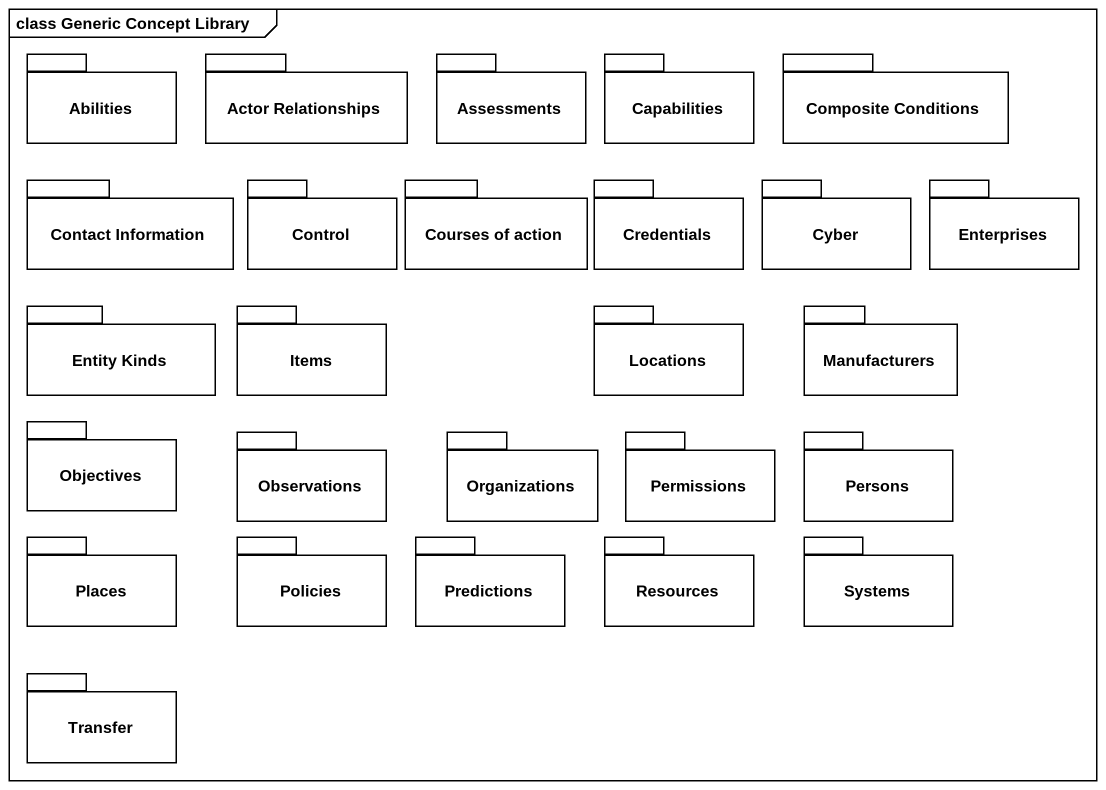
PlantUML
@startuml
mainframe class Generic Concept Library
package Abilities {
}
package "Actor Relationships" as Actor_Relationships {
}
package Assessments {
}
package Capabilities {
}
package "Composite Conditions" as Composite_Conditions {
}
package "Contact Information" as Contact_Information {
}
package "Control" as Control_ {
}
package "Courses of action" as Courses_of_action {
}
package Credentials {
}
package Cyber {
}
package Enterprises {
}
package "Entity Kinds" as Entity_Kinds {
}
package Items {
}
package Locations {
}
package Manufacturers {
}
package Objectives {
}
package Observations {
}
package Organizations {
}
package Permissions {
}
package Persons {
}
package Places {
}
package Policies {
}
package Predictions {
}
package Resources {
}
package Systems {
}
package Transfer {
}
@enduml
